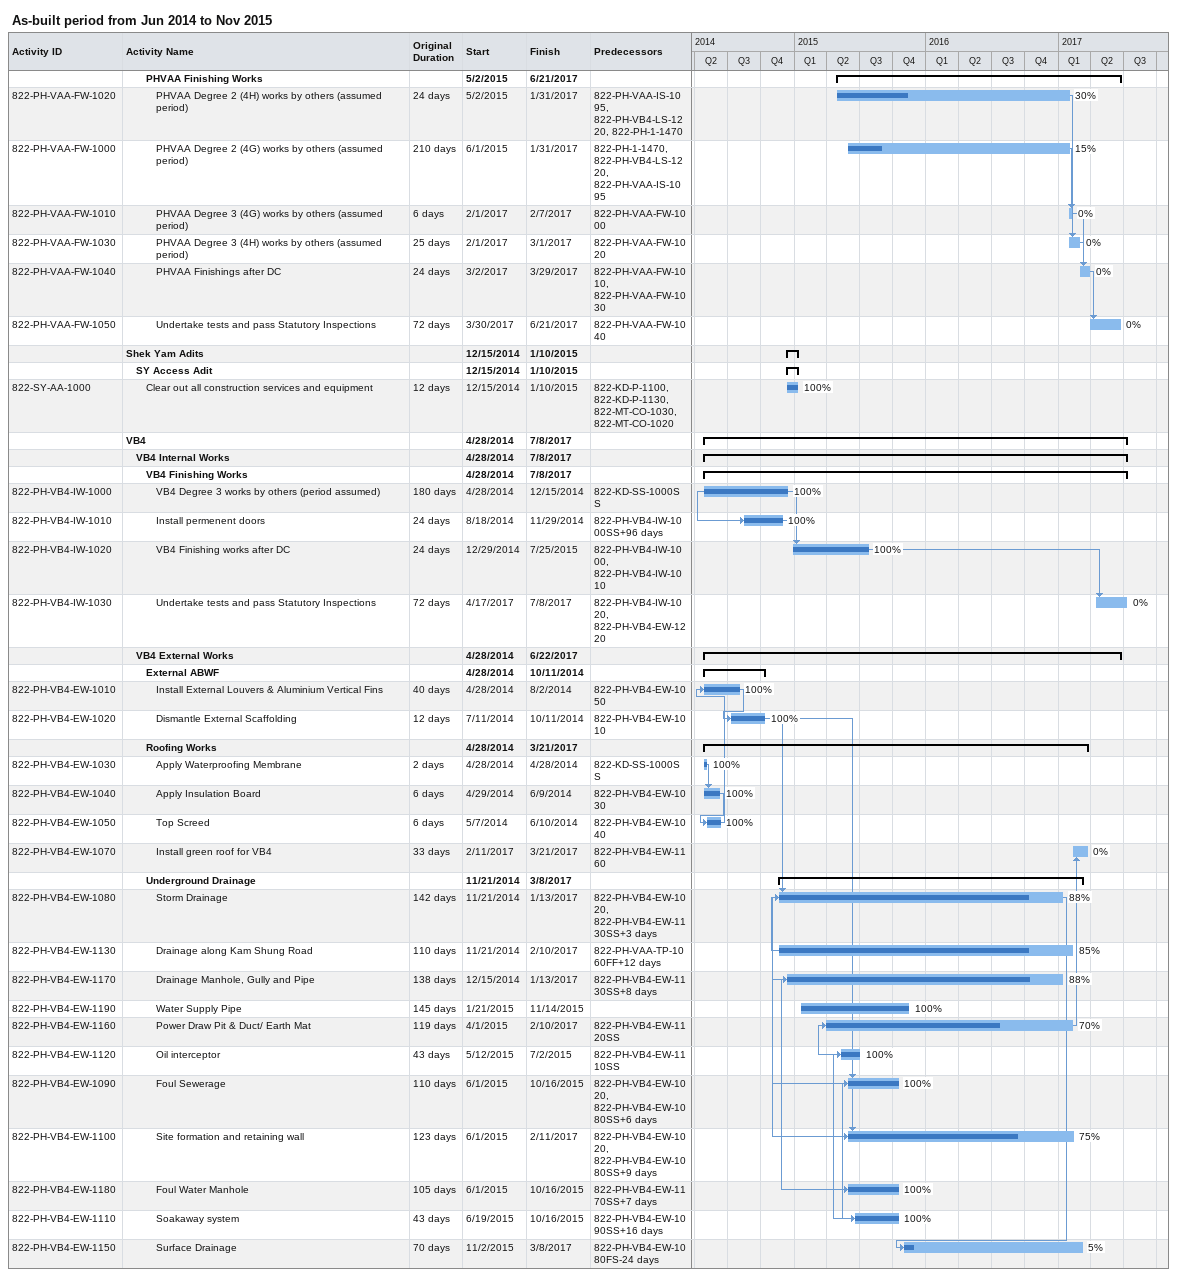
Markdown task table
As-built period from Jun 2014 to Nov 2015

| ID | Level | Task | Original duration | Start | Finish | Predecessors | % complete |
|---|---|---|---|---|---|---|---|
|  | 3 | **PHVAA Finishing Works** |  | 2015-05-02 | 2017-06-21 |  |  |
| 822-PH-VAA-FW-1020 | 4 | PHVAA Degree 2 (4H) works by others (assumed period) | 24d | 2015-05-02 | 2017-01-31 | 822-PH-VAA-IS-1095, 822-PH-VB4-LS-1220, 822-PH-1-1470 | 30 |
| 822-PH-VAA-FW-1000 | 4 | PHVAA Degree 2 (4G) works by others (assumed period) | 210d | 2015-06-01 | 2017-01-31 | 822-PH-1-1470, 822-PH-VB4-LS-1220, 822-PH-VAA-IS-1095 | 15 |
| 822-PH-VAA-FW-1010 | 4 | PHVAA Degree 3 (4G) works by others (assumed period) | 6d | 2017-02-01 | 2017-02-07 | 822-PH-VAA-FW-1000 | 0 |
| 822-PH-VAA-FW-1030 | 4 | PHVAA Degree 3 (4H) works by others (assumed period) | 25d | 2017-02-01 | 2017-03-01 | 822-PH-VAA-FW-1020 | 0 |
| 822-PH-VAA-FW-1040 | 4 | PHVAA Finishings after DC | 24d | 2017-03-02 | 2017-03-29 | 822-PH-VAA-FW-1010, 822-PH-VAA-FW-1030 | 0 |
| 822-PH-VAA-FW-1050 | 4 | Undertake tests and pass Statutory Inspections | 72d | 2017-03-30 | 2017-06-21 | 822-PH-VAA-FW-1040 | 0 |
|  | 1 | **Shek Yam Adits** |  | 2014-12-15 | 2015-01-10 |  |  |
|  | 2 | **SY Access Adit** |  | 2014-12-15 | 2015-01-10 |  |  |
| 822-SY-AA-1000 | 3 | Clear out all construction services and equipment | 12d | 2014-12-15 | 2015-01-10 | 822-KD-P-1100, 822-KD-P-1130, 822-MT-CO-1030, 822-MT-CO-1020 | 100 |
|  | 1 | **VB4** |  | 2014-04-28 | 2017-07-08 |  |  |
|  | 2 | **VB4 Internal Works** |  | 2014-04-28 | 2017-07-08 |  |  |
|  | 3 | **VB4 Finishing Works** |  | 2014-04-28 | 2017-07-08 |  |  |
| 822-PH-VB4-IW-1000 | 4 | VB4 Degree 3 works by others (period assumed) | 180d | 2014-04-28 | 2014-12-15 | 822-KD-SS-1000SS | 100 |
| 822-PH-VB4-IW-1010 | 4 | Install permenent doors | 24d | 2014-08-18 | 2014-11-29 | 822-PH-VB4-IW-1000SS+96d | 100 |
| 822-PH-VB4-IW-1020 | 4 | VB4 Finishing works after DC | 24d | 2014-12-29 | 2015-07-25 | 822-PH-VB4-IW-1000, 822-PH-VB4-IW-1010 | 100 |
| 822-PH-VB4-IW-1030 | 4 | Undertake tests and pass Statutory Inspections | 72d | 2017-04-17 | 2017-07-08 | 822-PH-VB4-IW-1020, 822-PH-VB4-EW-1220 | 0 |
|  | 2 | **VB4 External Works** |  | 2014-04-28 | 2017-06-22 |  |  |
|  | 3 | **External ABWF** |  | 2014-04-28 | 2014-10-11 |  |  |
| 822-PH-VB4-EW-1010 | 4 | Install External Louvers & Aluminium Vertical Fins | 40d | 2014-04-28 | 2014-08-02 | 822-PH-VB4-EW-1050 | 100 |
| 822-PH-VB4-EW-1020 | 4 | Dismantle External Scaffolding | 12d | 2014-07-11 | 2014-10-11 | 822-PH-VB4-EW-1010 | 100 |
|  | 3 | **Roofing Works** |  | 2014-04-28 | 2017-03-21 |  |  |
| 822-PH-VB4-EW-1030 | 4 | Apply Waterproofing Membrane | 2d | 2014-04-28 | 2014-04-28 | 822-KD-SS-1000SS | 100 |
| 822-PH-VB4-EW-1040 | 4 | Apply Insulation Board | 6d | 2014-04-29 | 2014-06-09 | 822-PH-VB4-EW-1030 | 100 |
| 822-PH-VB4-EW-1050 | 4 | Top Screed | 6d | 2014-05-07 | 2014-06-10 | 822-PH-VB4-EW-1040 | 100 |
| 822-PH-VB4-EW-1070 | 4 | Install green roof for VB4 | 33d | 2017-02-11 | 2017-03-21 | 822-PH-VB4-EW-1160 | 0 |
|  | 3 | **Underground Drainage** |  | 2014-11-21 | 2017-03-08 |  |  |
| 822-PH-VB4-EW-1080 | 4 | Storm Drainage | 142d | 2014-11-21 | 2017-01-13 | 822-PH-VB4-EW-1020, 822-PH-VB4-EW-1130SS+3d | 88 |
| 822-PH-VB4-EW-1130 | 4 | Drainage along Kam Shung Road | 110d | 2014-11-21 | 2017-02-10 | 822-PH-VAA-TP-1060FF+12d | 85 |
| 822-PH-VB4-EW-1170 | 4 | Drainage Manhole, Gully and Pipe | 138d | 2014-12-15 | 2017-01-13 | 822-PH-VB4-EW-1130SS+8d | 88 |
| 822-PH-VB4-EW-1190 | 4 | Water Supply Pipe | 145d | 2015-01-21 | 2015-11-14 |  | 100 |
| 822-PH-VB4-EW-1160 | 4 | Power Draw Pit & Duct/ Earth Mat | 119d | 2015-04-01 | 2017-02-10 | 822-PH-VB4-EW-1120SS | 70 |
| 822-PH-VB4-EW-1120 | 4 | Oil interceptor | 43d | 2015-05-12 | 2015-07-02 | 822-PH-VB4-EW-1110SS | 100 |
| 822-PH-VB4-EW-1090 | 4 | Foul Sewerage | 110d | 2015-06-01 | 2015-10-16 | 822-PH-VB4-EW-1020, 822-PH-VB4-EW-1080SS+6d | 100 |
| 822-PH-VB4-EW-1100 | 4 | Site formation and retaining wall | 123d | 2015-06-01 | 2017-02-11 | 822-PH-VB4-EW-1020, 822-PH-VB4-EW-1080SS+9d | 75 |
| 822-PH-VB4-EW-1180 | 4 | Foul Water Manhole | 105d | 2015-06-01 | 2015-10-16 | 822-PH-VB4-EW-1170SS+7d | 100 |
| 822-PH-VB4-EW-1110 | 4 | Soakaway system | 43d | 2015-06-19 | 2015-10-16 | 822-PH-VB4-EW-1090SS+16d | 100 |
| 822-PH-VB4-EW-1150 | 4 | Surface Drainage | 70d | 2015-11-02 | 2017-03-08 | 822-PH-VB4-EW-1080FS-24d | 5 |
